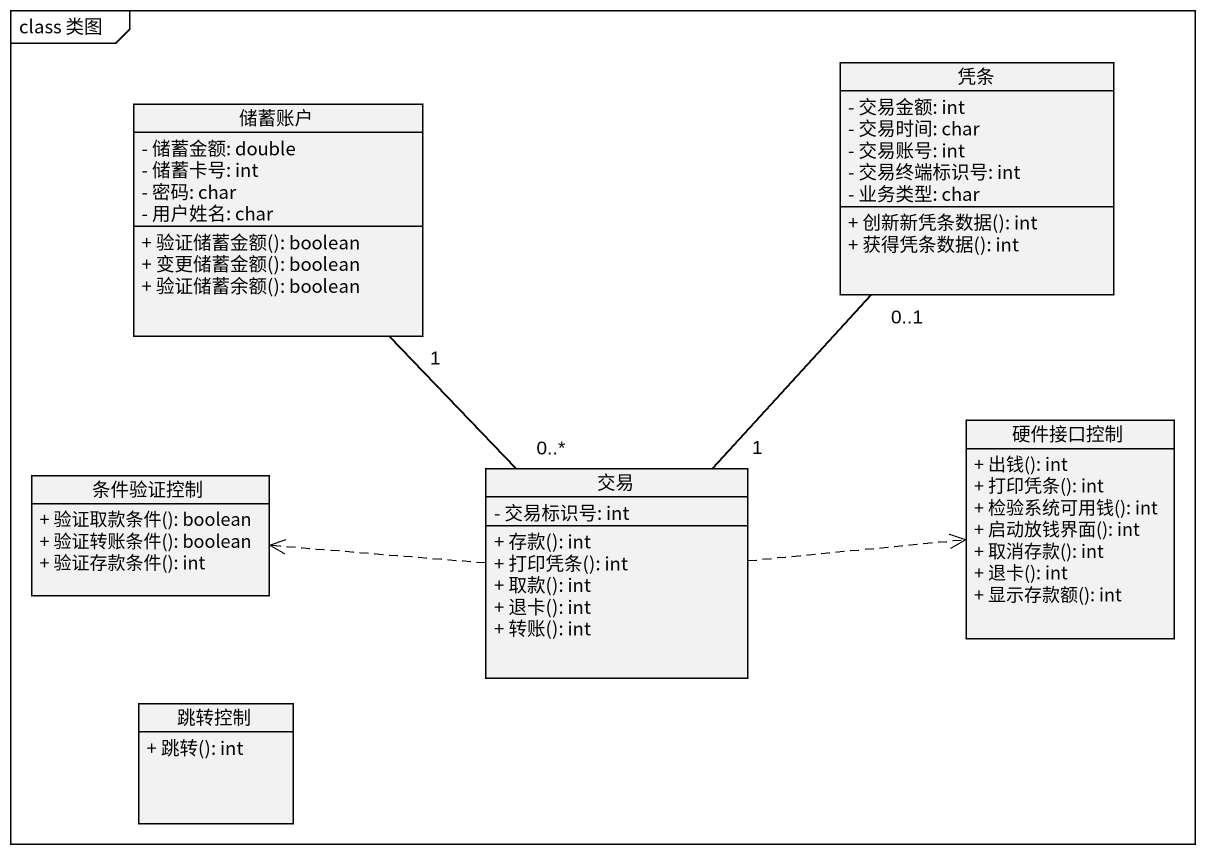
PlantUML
@startuml
mainframe class 类图
hide circle
hide empty members
skinparam classAttributeIconSize 0
class 储蓄账户 {
  - 储蓄金额: double
  - 储蓄卡号: int
  - 密码: char
  - 用户姓名: char
  + 验证储蓄金额(): boolean
  + 变更储蓄金额(): boolean
  + 验证储蓄余额(): boolean
}
class 凭条 {
  - 交易金额: int
  - 交易时间: char
  - 交易账号: int
  - 交易终端标识号: int
  - 业务类型: char
  + 创新新凭条数据(): int
  + 获得凭条数据(): int
}
class 硬件接口控制 {
  + 出钱(): int
  + 打印凭条(): int
  + 检验系统可用钱(): int
  + 启动放钱界面(): int
  + 取消存款(): int
  + 退卡(): int
  + 显示存款额(): int
}
class 条件验证控制 {
  + 验证取款条件(): boolean
  + 验证转账条件(): boolean
  + 验证存款条件(): int
}
class 交易 {
  - 交易标识号: int
  + 存款(): int
  + 打印凭条(): int
  + 取款(): int
  + 退卡(): int
  + 转账(): int
}
class 跳转控制 {
  + 跳转(): int
}
交易 "0..*" -up- "1" 储蓄账户
交易 "1" -up- "0..1" 凭条
交易 .right.> 硬件接口控制
交易 .left.> 条件验证控制
@enduml
